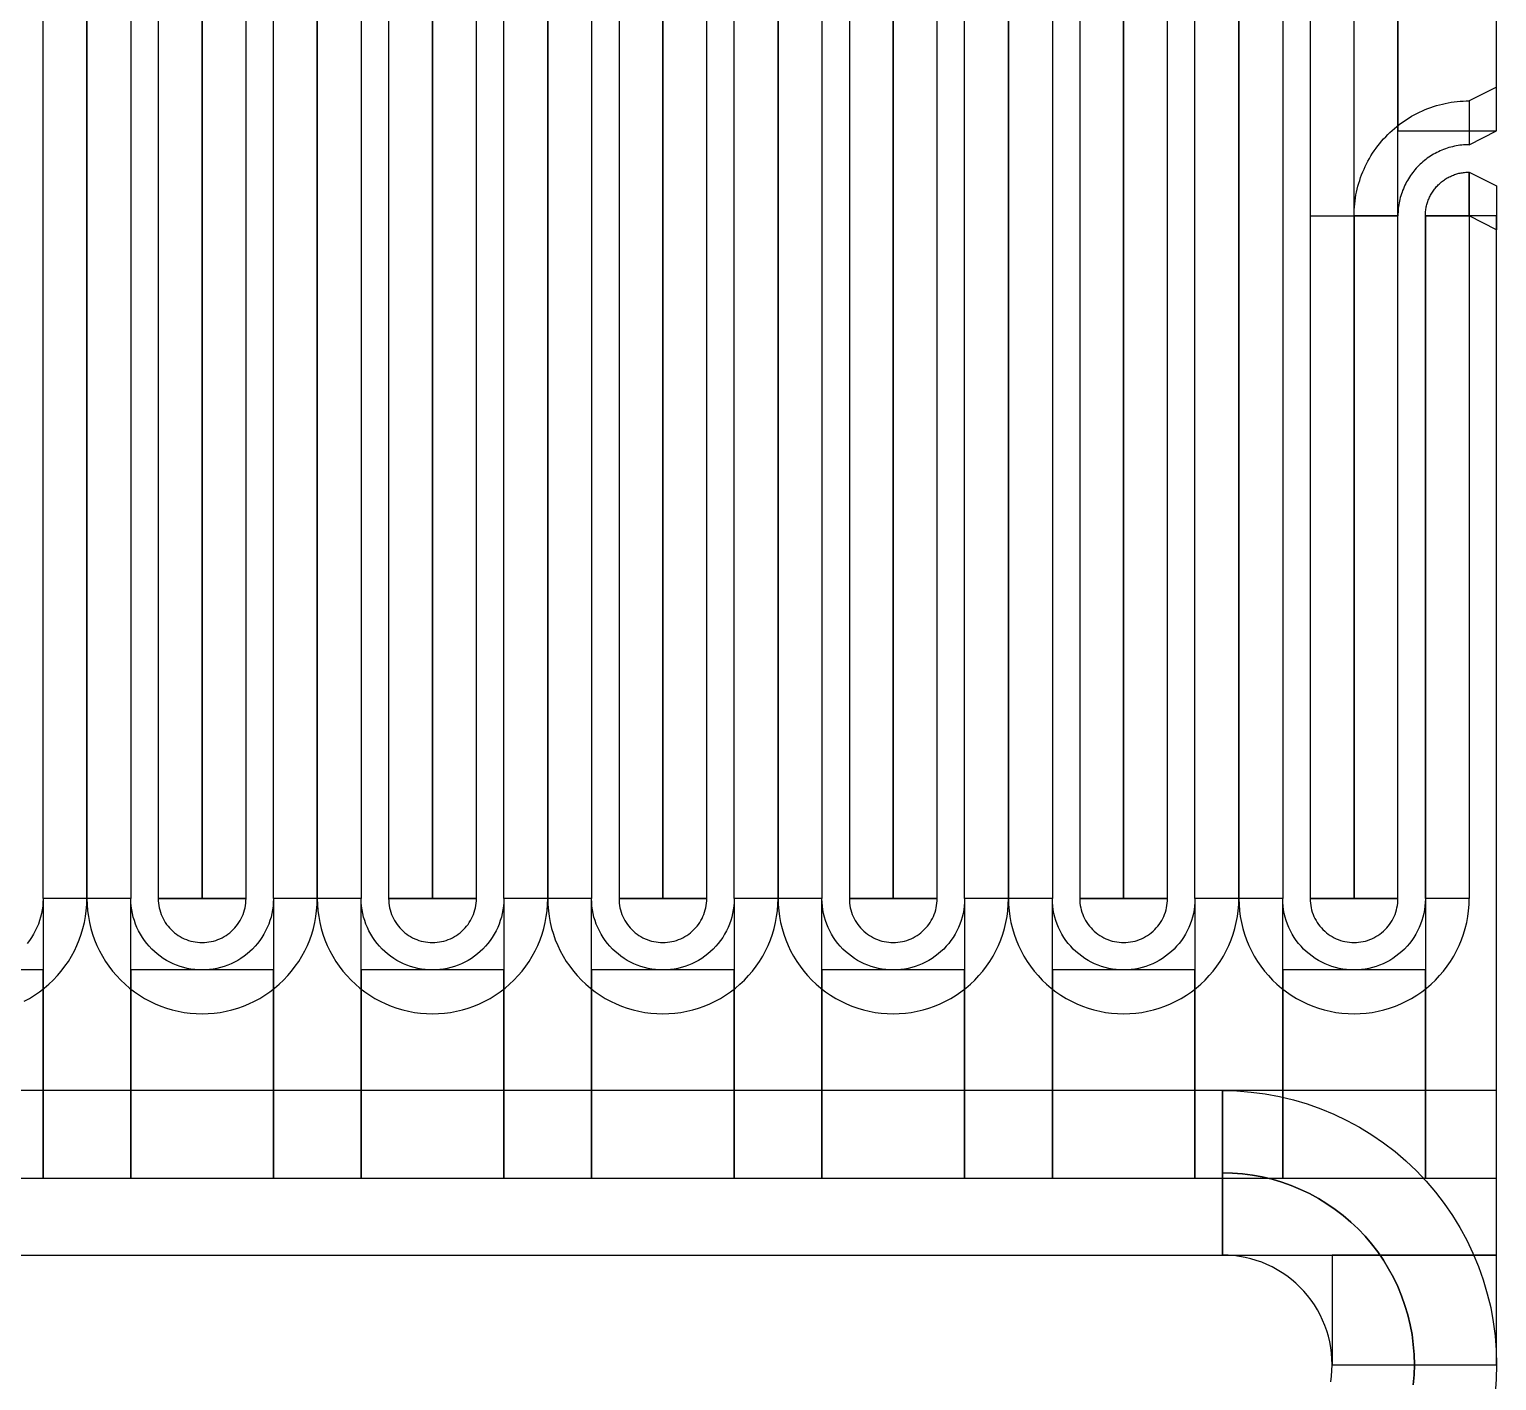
# Model space of a CAD drawing. Extents: x -21939 to 21943, y -23600 to 16600.
# Drawn here: x -13729.5 to -13462, y 5427.1 to 5673.5 of the extents above; entities that cross this region are included whole.
import ezdxf

# ---------------------------------------------------------------- set-up
doc = ezdxf.new("R2010")
doc.units = 0

# ---------------------------------------------------------------- blocks, each defined once
blk = doc.blocks.new('QTUNE1')
for points in [[(3838, 1955), (3838, 2138.5), (3820, 2138.5), (3820, 1955), (3838, 1955)], [(3820, 1939.5), (3820, 2136), (3804, 2136), (3804, 1939.5), (3820, 1939.5)], [(3573, 1815), (3573, 2085), (3581, 2085), (3581, 1815), (3573, 1815)], [(3589, 2085), (3589, 1815), (3581, 1815), (3581, 2085), (3589, 2085)], [(3594, 2085), (3594, 1815), (3602, 1815), (3602, 2085), (3594, 2085)], [(3610, 1815), (3610, 2085), (3602, 2085), (3602, 1815), (3610, 1815)], [(3615, 1815), (3615, 2085), (3623, 2085), (3623, 1815), (3615, 1815)], [(3631, 2085), (3631, 1815), (3623, 1815), (3623, 2085), (3631, 2085)], [(3636, 2085), (3636, 1815), (3644, 1815), (3644, 2085), (3636, 2085)], [(3652, 1815), (3652, 2085), (3644, 2085), (3644, 1815), (3652, 1815)], [(3657, 1815), (3657, 2085), (3665, 2085), (3665, 1815), (3657, 1815)], [(3673, 2085), (3673, 1815), (3665, 1815), (3665, 2085), (3673, 2085)], [(3678, 2085), (3678, 1815), (3686, 1815), (3686, 2085), (3678, 2085)], [(3694, 1815), (3694, 2085), (3686, 2085), (3686, 1815), (3694, 1815)], [(3699, 1815), (3699, 2085), (3707, 2085), (3707, 1815), (3699, 1815)], [(3715, 2085), (3715, 1815), (3707, 1815), (3707, 2085), (3715, 2085)], [(3720, 2085), (3720, 1815), (3728, 1815), (3728, 2085), (3720, 2085)], [(3736, 1815), (3736, 2085), (3728, 2085), (3728, 1815), (3736, 1815)], [(3741, 1815), (3741, 2085), (3749, 2085), (3749, 1815), (3741, 1815)], [(3757, 2085), (3757, 1815), (3749, 1815), (3749, 2085), (3757, 2085)], [(3762, 2085), (3762, 1815), (3770, 1815), (3770, 2085), (3762, 2085)], [(3778, 1815), (3778, 2085), (3770, 2085), (3770, 1815), (3778, 1815)], [(3783, 1815), (3783, 2085), (3791, 2085), (3791, 1815), (3783, 1815)], [(3799, 2085), (3799, 1815), (3791, 1815), (3791, 2085), (3799, 2085)], [(3804, 2085), (3804, 1815), (3812, 1815), (3812, 2085), (3804, 2085)], [(3833, 1952.5), (3838, 1955), (3838, 1963), (3833, 1960.5), (3833, 1952.5)], [(3812, 1939.5), (3812.01, 1940.05), (3812.03, 1940.6), (3812.06, 1941.15), (3812.12, 1941.7), (3812.18, 1942.24), (3812.26, 1942.79), (3812.35, 1943.33), (3812.46, 1943.87), (3812.58, 1944.4), (3812.72, 1944.94), (3812.86, 1945.46), (3813.03, 1945.99), (3813.2, 1946.51), (3813.39, 1947.03), (3813.6, 1947.54), (3813.82, 1948.04), (3814.05, 1948.54), (3814.29, 1949.03), (3814.54, 1949.52), (3814.81, 1950), (3815.09, 1950.47), (3815.39, 1950.94), (3815.69, 1951.39), (3816.01, 1951.84), (3816.34, 1952.28), (3816.68, 1952.72), (3817.03, 1953.14), (3817.39, 1953.55), (3817.77, 1953.96), (3818.15, 1954.35), (3818.54, 1954.73), (3818.95, 1955.11), (3819.36, 1955.47), (3819.78, 1955.82), (3820.22, 1956.16), (3820.66, 1956.49), (3821.11, 1956.81), (3821.56, 1957.11), (3822.03, 1957.41), (3822.5, 1957.69), (3822.98, 1957.96), (3823.47, 1958.21), (3823.96, 1958.45), (3824.46, 1958.68), (3824.96, 1958.9), (3825.47, 1959.11), (3825.99, 1959.3), (3826.51, 1959.47), (3827.04, 1959.64), (3827.56, 1959.78), (3828.1, 1959.92), (3828.63, 1960.04), (3829.17, 1960.15), (3829.71, 1960.24), (3830.26, 1960.32), (3830.8, 1960.38), (3831.35, 1960.44), (3831.9, 1960.47), (3832.45, 1960.49), (3833, 1960.5), (3833, 1952.5), (3832.66, 1952.5), (3832.32, 1952.48), (3831.98, 1952.46), (3831.64, 1952.43), (3831.3, 1952.39), (3830.97, 1952.34), (3830.63, 1952.28), (3830.3, 1952.22), (3829.97, 1952.14), (3829.64, 1952.06), (3829.31, 1951.96), (3828.98, 1951.86), (3828.66, 1951.75), (3828.34, 1951.64), (3828.03, 1951.51), (3827.71, 1951.38), (3827.4, 1951.23), (3827.1, 1951.08), (3826.8, 1950.92), (3826.5, 1950.76), (3826.21, 1950.58), (3825.92, 1950.4), (3825.64, 1950.21), (3825.36, 1950.02), (3825.09, 1949.81), (3824.82, 1949.6), (3824.56, 1949.39), (3824.3, 1949.16), (3824.05, 1948.93), (3823.81, 1948.69), (3823.57, 1948.45), (3823.34, 1948.2), (3823.11, 1947.94), (3822.9, 1947.68), (3822.69, 1947.41), (3822.48, 1947.14), (3822.29, 1946.86), (3822.1, 1946.58), (3821.92, 1946.29), (3821.74, 1946), (3821.58, 1945.7), (3821.42, 1945.4), (3821.27, 1945.1), (3821.12, 1944.79), (3820.99, 1944.47), (3820.86, 1944.16), (3820.75, 1943.84), (3820.64, 1943.52), (3820.54, 1943.19), (3820.44, 1942.86), (3820.36, 1942.53), (3820.28, 1942.2), (3820.22, 1941.87), (3820.16, 1941.53), (3820.11, 1941.2), (3820.07, 1940.86), (3820.04, 1940.52), (3820.02, 1940.18), (3820, 1939.84), (3820, 1939.5), (3812, 1939.5)], [(3825, 1939.5), (3825, 1939.71), (3825.01, 1939.92), (3825.02, 1940.13), (3825.04, 1940.34), (3825.07, 1940.54), (3825.1, 1940.75), (3825.13, 1940.96), (3825.17, 1941.16), (3825.22, 1941.37), (3825.27, 1941.57), (3825.33, 1941.77), (3825.39, 1941.97), (3825.46, 1942.17), (3825.53, 1942.37), (3825.61, 1942.56), (3825.69, 1942.75), (3825.78, 1942.94), (3825.87, 1943.13), (3825.97, 1943.32), (3826.07, 1943.5), (3826.18, 1943.68), (3826.29, 1943.86), (3826.41, 1944.03), (3826.53, 1944.2), (3826.65, 1944.37), (3826.78, 1944.53), (3826.92, 1944.7), (3827.05, 1944.85), (3827.2, 1945.01), (3827.34, 1945.16), (3827.49, 1945.3), (3827.65, 1945.45), (3827.8, 1945.58), (3827.97, 1945.72), (3828.13, 1945.85), (3828.3, 1945.97), (3828.47, 1946.09), (3828.64, 1946.21), (3828.82, 1946.32), (3829, 1946.43), (3829.18, 1946.53), (3829.37, 1946.63), (3829.56, 1946.72), (3829.75, 1946.81), (3829.94, 1946.89), (3830.13, 1946.97), (3830.33, 1947.04), (3830.53, 1947.11), (3830.73, 1947.17), (3830.93, 1947.23), (3831.13, 1947.28), (3831.34, 1947.33), (3831.54, 1947.37), (3831.75, 1947.4), (3831.96, 1947.43), (3832.16, 1947.46), (3832.37, 1947.48), (3832.58, 1947.49), (3832.79, 1947.5), (3833, 1947.5), (3833, 1939.5), (3833, 1939.5), (3833, 1939.5), (3833, 1939.5), (3833, 1939.5), (3833, 1939.5), (3833, 1939.5), (3833, 1939.5), (3833, 1939.5), (3833, 1939.5), (3833, 1939.5), (3833, 1939.5), (3833, 1939.5), (3833, 1939.5), (3833, 1939.5), (3833, 1939.5), (3833, 1939.5), (3833, 1939.5), (3833, 1939.5), (3833, 1939.5), (3833, 1939.5), (3833, 1939.5), (3833, 1939.5), (3833, 1939.5), (3833, 1939.5), (3833, 1939.5), (3833, 1939.5), (3833, 1939.5), (3833, 1939.5), (3833, 1939.5), (3833, 1939.5), (3833, 1939.5), (3833, 1939.5), (3833, 1939.5), (3833, 1939.5), (3833, 1939.5), (3833, 1939.5), (3833, 1939.5), (3833, 1939.5), (3833, 1939.5), (3833, 1939.5), (3833, 1939.5), (3833, 1939.5), (3833, 1939.5), (3833, 1939.5), (3833, 1939.5), (3833, 1939.5), (3833, 1939.5), (3833, 1939.5), (3833, 1939.5), (3833, 1939.5), (3833, 1939.5), (3833, 1939.5), (3833, 1939.5), (3833, 1939.5), (3833, 1939.5), (3833, 1939.5), (3833, 1939.5), (3833, 1939.5), (3833, 1939.5), (3833, 1939.5), (3825, 1939.5)], [(3833, 1947.5), (3838, 1945), (3838, 1937), (3833, 1939.5), (3833, 1947.5)], [(3820, 1815), (3820, 1939.5), (3812, 1939.5), (3812, 1815), (3820, 1815)], [(3825, 1815), (3825, 1939.5), (3833, 1939.5), (3833, 1815), (3825, 1815)], [(3825, 1939.5), (3825, 1764), (3838, 1764), (3838, 1939.5), (3825, 1939.5)], [(3569.53, 1796.29), (3570.5, 1796.81), (3571.44, 1797.39), (3572.34, 1798.01), (3573.22, 1798.68), (3574.05, 1799.39), (3574.85, 1800.15), (3575.61, 1800.95), (3576.32, 1801.78), (3576.99, 1802.66), (3577.61, 1803.56), (3578.19, 1804.5), (3578.71, 1805.47), (3579.18, 1806.46), (3579.61, 1807.47), (3579.97, 1808.51), (3580.28, 1809.56), (3580.54, 1810.63), (3580.74, 1811.71), (3580.88, 1812.8), (3580.97, 1813.9), (3581, 1815), (3573, 1815), (3572.98, 1814.32), (3572.93, 1813.64), (3572.84, 1812.97), (3572.72, 1812.3), (3572.56, 1811.64), (3572.36, 1810.98), (3572.14, 1810.34), (3571.88, 1809.71), (3571.58, 1809.1), (3571.26, 1808.5), (3570.9, 1807.92), (3570.52, 1807.36), (3570.1, 1806.82)], [(3573, 1815), (3573, 1764), (3589, 1764), (3589, 1815), (3573, 1815)], [(3581, 1815), (3581.03, 1813.9), (3581.12, 1812.8), (3581.26, 1811.71), (3581.46, 1810.63), (3581.72, 1809.56), (3582.03, 1808.51), (3582.39, 1807.47), (3582.82, 1806.46), (3583.29, 1805.47), (3583.81, 1804.5), (3584.39, 1803.56), (3585.01, 1802.66), (3585.68, 1801.78), (3586.39, 1800.95), (3587.15, 1800.15), (3587.95, 1799.39), (3588.78, 1798.68), (3589.66, 1798.01), (3590.56, 1797.39), (3591.5, 1796.81), (3592.47, 1796.29), (3593.46, 1795.82), (3594.47, 1795.39), (3595.51, 1795.03), (3596.56, 1794.72), (3597.63, 1794.46), (3598.71, 1794.26), (3599.8, 1794.12), (3600.9, 1794.03), (3602, 1794), (3603.1, 1794.03), (3604.2, 1794.12), (3605.29, 1794.26), (3606.37, 1794.46), (3607.44, 1794.72), (3608.49, 1795.03), (3609.53, 1795.39), (3610.54, 1795.82), (3611.53, 1796.29), (3612.5, 1796.81), (3613.44, 1797.39), (3614.34, 1798.01), (3615.22, 1798.68), (3616.05, 1799.39), (3616.85, 1800.15), (3617.61, 1800.95), (3618.32, 1801.78), (3618.99, 1802.66), (3619.61, 1803.56), (3620.19, 1804.5), (3620.71, 1805.47), (3621.18, 1806.46), (3621.61, 1807.47), (3621.97, 1808.51), (3622.28, 1809.56), (3622.54, 1810.63), (3622.74, 1811.71), (3622.88, 1812.8), (3622.97, 1813.9), (3623, 1815), (3615, 1815), (3614.98, 1814.32), (3614.93, 1813.64), (3614.84, 1812.97), (3614.72, 1812.3), (3614.56, 1811.64), (3614.36, 1810.98), (3614.14, 1810.34), (3613.88, 1809.71), (3613.58, 1809.1), (3613.26, 1808.5), (3612.9, 1807.92), (3612.52, 1807.36), (3612.1, 1806.82), (3611.66, 1806.3), (3611.19, 1805.81), (3610.7, 1805.34), (3610.18, 1804.9), (3609.64, 1804.48), (3609.08, 1804.1), (3608.5, 1803.74), (3607.9, 1803.42), (3607.29, 1803.12), (3606.66, 1802.86), (3606.02, 1802.64), (3605.36, 1802.44), (3604.7, 1802.28), (3604.03, 1802.16), (3603.36, 1802.07), (3602.68, 1802.02), (3602, 1802), (3601.32, 1802.02), (3600.64, 1802.07), (3599.97, 1802.16), (3599.3, 1802.28), (3598.64, 1802.44), (3597.98, 1802.64), (3597.34, 1802.86), (3596.71, 1803.12), (3596.1, 1803.42), (3595.5, 1803.74), (3594.92, 1804.1), (3594.36, 1804.48), (3593.82, 1804.9), (3593.3, 1805.34), (3592.81, 1805.81), (3592.34, 1806.3), (3591.9, 1806.82), (3591.48, 1807.36), (3591.1, 1807.92), (3590.74, 1808.5), (3590.42, 1809.1), (3590.12, 1809.71), (3589.86, 1810.34), (3589.64, 1810.98), (3589.44, 1811.64), (3589.28, 1812.3), (3589.16, 1812.97), (3589.07, 1813.64), (3589.02, 1814.32), (3589, 1815), (3581, 1815)], [(3594, 1815), (3594.01, 1814.58), (3594.04, 1814.16), (3594.1, 1813.75), (3594.17, 1813.34), (3594.27, 1812.93), (3594.39, 1812.53), (3594.53, 1812.13), (3594.69, 1811.75), (3594.87, 1811.37), (3595.07, 1811), (3595.29, 1810.64), (3595.53, 1810.3), (3595.78, 1809.97), (3596.05, 1809.65), (3596.34, 1809.34), (3596.65, 1809.05), (3596.97, 1808.78), (3597.3, 1808.53), (3597.64, 1808.29), (3598, 1808.07), (3598.37, 1807.87), (3598.75, 1807.69), (3599.13, 1807.53), (3599.53, 1807.39), (3599.93, 1807.27), (3600.34, 1807.17), (3600.75, 1807.1), (3601.16, 1807.04), (3601.58, 1807.01), (3602, 1807), (3602.42, 1807.01), (3602.84, 1807.04), (3603.25, 1807.1), (3603.66, 1807.17), (3604.07, 1807.27), (3604.47, 1807.39), (3604.87, 1807.53), (3605.25, 1807.69), (3605.63, 1807.87), (3606, 1808.07), (3606.36, 1808.29), (3606.7, 1808.53), (3607.03, 1808.78), (3607.35, 1809.05), (3607.66, 1809.34), (3607.95, 1809.65), (3608.22, 1809.97), (3608.47, 1810.3), (3608.71, 1810.64), (3608.93, 1811), (3609.13, 1811.37), (3609.31, 1811.75), (3609.47, 1812.13), (3609.61, 1812.53), (3609.73, 1812.93), (3609.83, 1813.34), (3609.9, 1813.75), (3609.96, 1814.16), (3609.99, 1814.58), (3610, 1815), (3602, 1815), (3602, 1815), (3602, 1815), (3602, 1815), (3602, 1815), (3602, 1815), (3602, 1815), (3602, 1815), (3602, 1815), (3602, 1815), (3602, 1815), (3602, 1815), (3602, 1815), (3602, 1815), (3602, 1815), (3602, 1815), (3602, 1815), (3602, 1815), (3602, 1815), (3602, 1815), (3602, 1815), (3602, 1815), (3602, 1815), (3602, 1815), (3602, 1815), (3602, 1815), (3602, 1815), (3602, 1815), (3602, 1815), (3602, 1815), (3602, 1815), (3602, 1815), (3602, 1815), (3602, 1815), (3602, 1815), (3602, 1815), (3602, 1815), (3602, 1815), (3602, 1815), (3602, 1815), (3602, 1815), (3602, 1815), (3602, 1815), (3602, 1815), (3602, 1815), (3602, 1815), (3602, 1815), (3602, 1815), (3602, 1815), (3602, 1815), (3602, 1815), (3602, 1815), (3602, 1815), (3602, 1815), (3602, 1815), (3602, 1815), (3602, 1815), (3602, 1815), (3602, 1815), (3602, 1815), (3602, 1815), (3594, 1815)], [(3615, 1815), (3615, 1764), (3631, 1764), (3631, 1815), (3615, 1815)], [(3623, 1815), (3623.03, 1813.9), (3623.12, 1812.8), (3623.26, 1811.71), (3623.46, 1810.63), (3623.72, 1809.56), (3624.03, 1808.51), (3624.39, 1807.47), (3624.82, 1806.46), (3625.29, 1805.47), (3625.81, 1804.5), (3626.39, 1803.56), (3627.01, 1802.66), (3627.68, 1801.78), (3628.39, 1800.95), (3629.15, 1800.15), (3629.95, 1799.39), (3630.78, 1798.68), (3631.66, 1798.01), (3632.56, 1797.39), (3633.5, 1796.81), (3634.47, 1796.29), (3635.46, 1795.82), (3636.47, 1795.39), (3637.51, 1795.03), (3638.56, 1794.72), (3639.63, 1794.46), (3640.71, 1794.26), (3641.8, 1794.12), (3642.9, 1794.03), (3644, 1794), (3645.1, 1794.03), (3646.2, 1794.12), (3647.29, 1794.26), (3648.37, 1794.46), (3649.44, 1794.72), (3650.49, 1795.03), (3651.53, 1795.39), (3652.54, 1795.82), (3653.53, 1796.29), (3654.5, 1796.81), (3655.44, 1797.39), (3656.34, 1798.01), (3657.22, 1798.68), (3658.05, 1799.39), (3658.85, 1800.15), (3659.61, 1800.95), (3660.32, 1801.78), (3660.99, 1802.66), (3661.61, 1803.56), (3662.19, 1804.5), (3662.71, 1805.47), (3663.18, 1806.46), (3663.61, 1807.47), (3663.97, 1808.51), (3664.28, 1809.56), (3664.54, 1810.63), (3664.74, 1811.71), (3664.88, 1812.8), (3664.97, 1813.9), (3665, 1815), (3657, 1815), (3656.98, 1814.32), (3656.93, 1813.64), (3656.84, 1812.97), (3656.72, 1812.3), (3656.56, 1811.64), (3656.36, 1810.98), (3656.14, 1810.34), (3655.88, 1809.71), (3655.58, 1809.1), (3655.26, 1808.5), (3654.9, 1807.92), (3654.52, 1807.36), (3654.1, 1806.82), (3653.66, 1806.3), (3653.19, 1805.81), (3652.7, 1805.34), (3652.18, 1804.9), (3651.64, 1804.48), (3651.08, 1804.1), (3650.5, 1803.74), (3649.9, 1803.42), (3649.29, 1803.12), (3648.66, 1802.86), (3648.02, 1802.64), (3647.36, 1802.44), (3646.7, 1802.28), (3646.03, 1802.16), (3645.36, 1802.07), (3644.68, 1802.02), (3644, 1802), (3643.32, 1802.02), (3642.64, 1802.07), (3641.97, 1802.16), (3641.3, 1802.28), (3640.64, 1802.44), (3639.98, 1802.64), (3639.34, 1802.86), (3638.71, 1803.12), (3638.1, 1803.42), (3637.5, 1803.74), (3636.92, 1804.1), (3636.36, 1804.48), (3635.82, 1804.9), (3635.3, 1805.34), (3634.81, 1805.81), (3634.34, 1806.3), (3633.9, 1806.82), (3633.48, 1807.36), (3633.1, 1807.92), (3632.74, 1808.5), (3632.42, 1809.1), (3632.12, 1809.71), (3631.86, 1810.34), (3631.64, 1810.98), (3631.44, 1811.64), (3631.28, 1812.3), (3631.16, 1812.97), (3631.07, 1813.64), (3631.02, 1814.32), (3631, 1815), (3623, 1815)], [(3636, 1815), (3636.01, 1814.58), (3636.04, 1814.16), (3636.1, 1813.75), (3636.17, 1813.34), (3636.27, 1812.93), (3636.39, 1812.53), (3636.53, 1812.13), (3636.69, 1811.75), (3636.87, 1811.37), (3637.07, 1811), (3637.29, 1810.64), (3637.53, 1810.3), (3637.78, 1809.97), (3638.05, 1809.65), (3638.34, 1809.34), (3638.65, 1809.05), (3638.97, 1808.78), (3639.3, 1808.53), (3639.64, 1808.29), (3640, 1808.07), (3640.37, 1807.87), (3640.75, 1807.69), (3641.13, 1807.53), (3641.53, 1807.39), (3641.93, 1807.27), (3642.34, 1807.17), (3642.75, 1807.1), (3643.16, 1807.04), (3643.58, 1807.01), (3644, 1807), (3644.42, 1807.01), (3644.84, 1807.04), (3645.25, 1807.1), (3645.66, 1807.17), (3646.07, 1807.27), (3646.47, 1807.39), (3646.87, 1807.53), (3647.25, 1807.69), (3647.63, 1807.87), (3648, 1808.07), (3648.36, 1808.29), (3648.7, 1808.53), (3649.03, 1808.78), (3649.35, 1809.05), (3649.66, 1809.34), (3649.95, 1809.65), (3650.22, 1809.97), (3650.47, 1810.3), (3650.71, 1810.64), (3650.93, 1811), (3651.13, 1811.37), (3651.31, 1811.75), (3651.47, 1812.13), (3651.61, 1812.53), (3651.73, 1812.93), (3651.83, 1813.34), (3651.9, 1813.75), (3651.96, 1814.16), (3651.99, 1814.58), (3652, 1815), (3644, 1815), (3644, 1815), (3644, 1815), (3644, 1815), (3644, 1815), (3644, 1815), (3644, 1815), (3644, 1815), (3644, 1815), (3644, 1815), (3644, 1815), (3644, 1815), (3644, 1815), (3644, 1815), (3644, 1815), (3644, 1815), (3644, 1815), (3644, 1815), (3644, 1815), (3644, 1815), (3644, 1815), (3644, 1815), (3644, 1815), (3644, 1815), (3644, 1815), (3644, 1815), (3644, 1815), (3644, 1815), (3644, 1815), (3644, 1815), (3644, 1815), (3644, 1815), (3644, 1815), (3644, 1815), (3644, 1815), (3644, 1815), (3644, 1815), (3644, 1815), (3644, 1815), (3644, 1815), (3644, 1815), (3644, 1815), (3644, 1815), (3644, 1815), (3644, 1815), (3644, 1815), (3644, 1815), (3644, 1815), (3644, 1815), (3644, 1815), (3644, 1815), (3644, 1815), (3644, 1815), (3644, 1815), (3644, 1815), (3644, 1815), (3644, 1815), (3644, 1815), (3644, 1815), (3644, 1815), (3644, 1815), (3636, 1815)], [(3657, 1815), (3657, 1764), (3673, 1764), (3673, 1815), (3657, 1815)], [(3665, 1815), (3665.03, 1813.9), (3665.12, 1812.8), (3665.26, 1811.71), (3665.46, 1810.63), (3665.72, 1809.56), (3666.03, 1808.51), (3666.39, 1807.47), (3666.82, 1806.46), (3667.29, 1805.47), (3667.81, 1804.5), (3668.39, 1803.56), (3669.01, 1802.66), (3669.68, 1801.78), (3670.39, 1800.95), (3671.15, 1800.15), (3671.95, 1799.39), (3672.78, 1798.68), (3673.66, 1798.01), (3674.56, 1797.39), (3675.5, 1796.81), (3676.47, 1796.29), (3677.46, 1795.82), (3678.47, 1795.39), (3679.51, 1795.03), (3680.56, 1794.72), (3681.63, 1794.46), (3682.71, 1794.26), (3683.8, 1794.12), (3684.9, 1794.03), (3686, 1794), (3687.1, 1794.03), (3688.2, 1794.12), (3689.29, 1794.26), (3690.37, 1794.46), (3691.44, 1794.72), (3692.49, 1795.03), (3693.53, 1795.39), (3694.54, 1795.82), (3695.53, 1796.29), (3696.5, 1796.81), (3697.44, 1797.39), (3698.34, 1798.01), (3699.22, 1798.68), (3700.05, 1799.39), (3700.85, 1800.15), (3701.61, 1800.95), (3702.32, 1801.78), (3702.99, 1802.66), (3703.61, 1803.56), (3704.19, 1804.5), (3704.71, 1805.47), (3705.18, 1806.46), (3705.61, 1807.47), (3705.97, 1808.51), (3706.28, 1809.56), (3706.54, 1810.63), (3706.74, 1811.71), (3706.88, 1812.8), (3706.97, 1813.9), (3707, 1815), (3699, 1815), (3698.98, 1814.32), (3698.93, 1813.64), (3698.84, 1812.97), (3698.72, 1812.3), (3698.56, 1811.64), (3698.36, 1810.98), (3698.14, 1810.34), (3697.88, 1809.71), (3697.58, 1809.1), (3697.26, 1808.5), (3696.9, 1807.92), (3696.52, 1807.36), (3696.1, 1806.82), (3695.66, 1806.3), (3695.19, 1805.81), (3694.7, 1805.34), (3694.18, 1804.9), (3693.64, 1804.48), (3693.08, 1804.1), (3692.5, 1803.74), (3691.9, 1803.42), (3691.29, 1803.12), (3690.66, 1802.86), (3690.02, 1802.64), (3689.36, 1802.44), (3688.7, 1802.28), (3688.03, 1802.16), (3687.36, 1802.07), (3686.68, 1802.02), (3686, 1802), (3685.32, 1802.02), (3684.64, 1802.07), (3683.97, 1802.16), (3683.3, 1802.28), (3682.64, 1802.44), (3681.98, 1802.64), (3681.34, 1802.86), (3680.71, 1803.12), (3680.1, 1803.42), (3679.5, 1803.74), (3678.92, 1804.1), (3678.36, 1804.48), (3677.82, 1804.9), (3677.3, 1805.34), (3676.81, 1805.81), (3676.34, 1806.3), (3675.9, 1806.82), (3675.48, 1807.36), (3675.1, 1807.92), (3674.74, 1808.5), (3674.42, 1809.1), (3674.12, 1809.71), (3673.86, 1810.34), (3673.64, 1810.98), (3673.44, 1811.64), (3673.28, 1812.3), (3673.16, 1812.97), (3673.07, 1813.64), (3673.02, 1814.32), (3673, 1815), (3665, 1815)], [(3678, 1815), (3678.01, 1814.58), (3678.04, 1814.16), (3678.1, 1813.75), (3678.17, 1813.34), (3678.27, 1812.93), (3678.39, 1812.53), (3678.53, 1812.13), (3678.69, 1811.75), (3678.87, 1811.37), (3679.07, 1811), (3679.29, 1810.64), (3679.53, 1810.3), (3679.78, 1809.97), (3680.05, 1809.65), (3680.34, 1809.34), (3680.65, 1809.05), (3680.97, 1808.78), (3681.3, 1808.53), (3681.64, 1808.29), (3682, 1808.07), (3682.37, 1807.87), (3682.75, 1807.69), (3683.13, 1807.53), (3683.53, 1807.39), (3683.93, 1807.27), (3684.34, 1807.17), (3684.75, 1807.1), (3685.16, 1807.04), (3685.58, 1807.01), (3686, 1807), (3686.42, 1807.01), (3686.84, 1807.04), (3687.25, 1807.1), (3687.66, 1807.17), (3688.07, 1807.27), (3688.47, 1807.39), (3688.87, 1807.53), (3689.25, 1807.69), (3689.63, 1807.87), (3690, 1808.07), (3690.36, 1808.29), (3690.7, 1808.53), (3691.03, 1808.78), (3691.35, 1809.05), (3691.66, 1809.34), (3691.95, 1809.65), (3692.22, 1809.97), (3692.47, 1810.3), (3692.71, 1810.64), (3692.93, 1811), (3693.13, 1811.37), (3693.31, 1811.75), (3693.47, 1812.13), (3693.61, 1812.53), (3693.73, 1812.93), (3693.83, 1813.34), (3693.9, 1813.75), (3693.96, 1814.16), (3693.99, 1814.58), (3694, 1815), (3686, 1815), (3686, 1815), (3686, 1815), (3686, 1815), (3686, 1815), (3686, 1815), (3686, 1815), (3686, 1815), (3686, 1815), (3686, 1815), (3686, 1815), (3686, 1815), (3686, 1815), (3686, 1815), (3686, 1815), (3686, 1815), (3686, 1815), (3686, 1815), (3686, 1815), (3686, 1815), (3686, 1815), (3686, 1815), (3686, 1815), (3686, 1815), (3686, 1815), (3686, 1815), (3686, 1815), (3686, 1815), (3686, 1815), (3686, 1815), (3686, 1815), (3686, 1815), (3686, 1815), (3686, 1815), (3686, 1815), (3686, 1815), (3686, 1815), (3686, 1815), (3686, 1815), (3686, 1815), (3686, 1815), (3686, 1815), (3686, 1815), (3686, 1815), (3686, 1815), (3686, 1815), (3686, 1815), (3686, 1815), (3686, 1815), (3686, 1815), (3686, 1815), (3686, 1815), (3686, 1815), (3686, 1815), (3686, 1815), (3686, 1815), (3686, 1815), (3686, 1815), (3686, 1815), (3686, 1815), (3686, 1815), (3678, 1815)], [(3699, 1815), (3699, 1764), (3715, 1764), (3715, 1815), (3699, 1815)], [(3707, 1815), (3707.03, 1813.9), (3707.12, 1812.8), (3707.26, 1811.71), (3707.46, 1810.63), (3707.72, 1809.56), (3708.03, 1808.51), (3708.39, 1807.47), (3708.82, 1806.46), (3709.29, 1805.47), (3709.81, 1804.5), (3710.39, 1803.56), (3711.01, 1802.66), (3711.68, 1801.78), (3712.39, 1800.95), (3713.15, 1800.15), (3713.95, 1799.39), (3714.78, 1798.68), (3715.66, 1798.01), (3716.56, 1797.39), (3717.5, 1796.81), (3718.47, 1796.29), (3719.46, 1795.82), (3720.47, 1795.39), (3721.51, 1795.03), (3722.56, 1794.72), (3723.63, 1794.46), (3724.71, 1794.26), (3725.8, 1794.12), (3726.9, 1794.03), (3728, 1794), (3729.1, 1794.03), (3730.2, 1794.12), (3731.29, 1794.26), (3732.37, 1794.46), (3733.44, 1794.72), (3734.49, 1795.03), (3735.53, 1795.39), (3736.54, 1795.82), (3737.53, 1796.29), (3738.5, 1796.81), (3739.44, 1797.39), (3740.34, 1798.01), (3741.22, 1798.68), (3742.05, 1799.39), (3742.85, 1800.15), (3743.61, 1800.95), (3744.32, 1801.78), (3744.99, 1802.66), (3745.61, 1803.56), (3746.19, 1804.5), (3746.71, 1805.47), (3747.18, 1806.46), (3747.61, 1807.47), (3747.97, 1808.51), (3748.28, 1809.56), (3748.54, 1810.63), (3748.74, 1811.71), (3748.88, 1812.8), (3748.97, 1813.9), (3749, 1815), (3741, 1815), (3740.98, 1814.32), (3740.93, 1813.64), (3740.84, 1812.97), (3740.72, 1812.3), (3740.56, 1811.64), (3740.36, 1810.98), (3740.14, 1810.34), (3739.88, 1809.71), (3739.58, 1809.1), (3739.26, 1808.5), (3738.9, 1807.92), (3738.52, 1807.36), (3738.1, 1806.82), (3737.66, 1806.3), (3737.19, 1805.81), (3736.7, 1805.34), (3736.18, 1804.9), (3735.64, 1804.48), (3735.08, 1804.1), (3734.5, 1803.74), (3733.9, 1803.42), (3733.29, 1803.12), (3732.66, 1802.86), (3732.02, 1802.64), (3731.36, 1802.44), (3730.7, 1802.28), (3730.03, 1802.16), (3729.36, 1802.07), (3728.68, 1802.02), (3728, 1802), (3727.32, 1802.02), (3726.64, 1802.07), (3725.97, 1802.16), (3725.3, 1802.28), (3724.64, 1802.44), (3723.98, 1802.64), (3723.34, 1802.86), (3722.71, 1803.12), (3722.1, 1803.42), (3721.5, 1803.74), (3720.92, 1804.1), (3720.36, 1804.48), (3719.82, 1804.9), (3719.3, 1805.34), (3718.81, 1805.81), (3718.34, 1806.3), (3717.9, 1806.82), (3717.48, 1807.36), (3717.1, 1807.92), (3716.74, 1808.5), (3716.42, 1809.1), (3716.12, 1809.71), (3715.86, 1810.34), (3715.64, 1810.98), (3715.44, 1811.64), (3715.28, 1812.3), (3715.16, 1812.97), (3715.07, 1813.64), (3715.02, 1814.32), (3715, 1815), (3707, 1815)], [(3720, 1815), (3720.01, 1814.58), (3720.04, 1814.16), (3720.1, 1813.75), (3720.17, 1813.34), (3720.27, 1812.93), (3720.39, 1812.53), (3720.53, 1812.13), (3720.69, 1811.75), (3720.87, 1811.37), (3721.07, 1811), (3721.29, 1810.64), (3721.53, 1810.3), (3721.78, 1809.97), (3722.05, 1809.65), (3722.34, 1809.34), (3722.65, 1809.05), (3722.97, 1808.78), (3723.3, 1808.53), (3723.64, 1808.29), (3724, 1808.07), (3724.37, 1807.87), (3724.75, 1807.69), (3725.13, 1807.53), (3725.53, 1807.39), (3725.93, 1807.27), (3726.34, 1807.17), (3726.75, 1807.1), (3727.16, 1807.04), (3727.58, 1807.01), (3728, 1807), (3728.42, 1807.01), (3728.84, 1807.04), (3729.25, 1807.1), (3729.66, 1807.17), (3730.07, 1807.27), (3730.47, 1807.39), (3730.87, 1807.53), (3731.25, 1807.69), (3731.63, 1807.87), (3732, 1808.07), (3732.36, 1808.29), (3732.7, 1808.53), (3733.03, 1808.78), (3733.35, 1809.05), (3733.66, 1809.34), (3733.95, 1809.65), (3734.22, 1809.97), (3734.47, 1810.3), (3734.71, 1810.64), (3734.93, 1811), (3735.13, 1811.37), (3735.31, 1811.75), (3735.47, 1812.13), (3735.61, 1812.53), (3735.73, 1812.93), (3735.83, 1813.34), (3735.9, 1813.75), (3735.96, 1814.16), (3735.99, 1814.58), (3736, 1815), (3728, 1815), (3728, 1815), (3728, 1815), (3728, 1815), (3728, 1815), (3728, 1815), (3728, 1815), (3728, 1815), (3728, 1815), (3728, 1815), (3728, 1815), (3728, 1815), (3728, 1815), (3728, 1815), (3728, 1815), (3728, 1815), (3728, 1815), (3728, 1815), (3728, 1815), (3728, 1815), (3728, 1815), (3728, 1815), (3728, 1815), (3728, 1815), (3728, 1815), (3728, 1815), (3728, 1815), (3728, 1815), (3728, 1815), (3728, 1815), (3728, 1815), (3728, 1815), (3728, 1815), (3728, 1815), (3728, 1815), (3728, 1815), (3728, 1815), (3728, 1815), (3728, 1815), (3728, 1815), (3728, 1815), (3728, 1815), (3728, 1815), (3728, 1815), (3728, 1815), (3728, 1815), (3728, 1815), (3728, 1815), (3728, 1815), (3728, 1815), (3728, 1815), (3728, 1815), (3728, 1815), (3728, 1815), (3728, 1815), (3728, 1815), (3728, 1815), (3728, 1815), (3728, 1815), (3728, 1815), (3728, 1815), (3720, 1815)], [(3741, 1815), (3741, 1764), (3757, 1764), (3757, 1815), (3741, 1815)], [(3749, 1815), (3749.03, 1813.9), (3749.12, 1812.8), (3749.26, 1811.71), (3749.46, 1810.63), (3749.72, 1809.56), (3750.03, 1808.51), (3750.39, 1807.47), (3750.82, 1806.46), (3751.29, 1805.47), (3751.81, 1804.5), (3752.39, 1803.56), (3753.01, 1802.66), (3753.68, 1801.78), (3754.39, 1800.95), (3755.15, 1800.15), (3755.95, 1799.39), (3756.78, 1798.68), (3757.66, 1798.01), (3758.56, 1797.39), (3759.5, 1796.81), (3760.47, 1796.29), (3761.46, 1795.82), (3762.47, 1795.39), (3763.51, 1795.03), (3764.56, 1794.72), (3765.63, 1794.46), (3766.71, 1794.26), (3767.8, 1794.12), (3768.9, 1794.03), (3770, 1794), (3771.1, 1794.03), (3772.2, 1794.12), (3773.29, 1794.26), (3774.37, 1794.46), (3775.44, 1794.72), (3776.49, 1795.03), (3777.53, 1795.39), (3778.54, 1795.82), (3779.53, 1796.29), (3780.5, 1796.81), (3781.44, 1797.39), (3782.34, 1798.01), (3783.22, 1798.68), (3784.05, 1799.39), (3784.85, 1800.15), (3785.61, 1800.95), (3786.32, 1801.78), (3786.99, 1802.66), (3787.61, 1803.56), (3788.19, 1804.5), (3788.71, 1805.47), (3789.18, 1806.46), (3789.61, 1807.47), (3789.97, 1808.51), (3790.28, 1809.56), (3790.54, 1810.63), (3790.74, 1811.71), (3790.88, 1812.8), (3790.97, 1813.9), (3791, 1815), (3783, 1815), (3782.98, 1814.32), (3782.93, 1813.64), (3782.84, 1812.97), (3782.72, 1812.3), (3782.56, 1811.64), (3782.36, 1810.98), (3782.14, 1810.34), (3781.88, 1809.71), (3781.58, 1809.1), (3781.26, 1808.5), (3780.9, 1807.92), (3780.52, 1807.36), (3780.1, 1806.82), (3779.66, 1806.3), (3779.19, 1805.81), (3778.7, 1805.34), (3778.18, 1804.9), (3777.64, 1804.48), (3777.08, 1804.1), (3776.5, 1803.74), (3775.9, 1803.42), (3775.29, 1803.12), (3774.66, 1802.86), (3774.02, 1802.64), (3773.36, 1802.44), (3772.7, 1802.28), (3772.03, 1802.16), (3771.36, 1802.07), (3770.68, 1802.02), (3770, 1802), (3769.32, 1802.02), (3768.64, 1802.07), (3767.97, 1802.16), (3767.3, 1802.28), (3766.64, 1802.44), (3765.98, 1802.64), (3765.34, 1802.86), (3764.71, 1803.12), (3764.1, 1803.42), (3763.5, 1803.74), (3762.92, 1804.1), (3762.36, 1804.48), (3761.82, 1804.9), (3761.3, 1805.34), (3760.81, 1805.81), (3760.34, 1806.3), (3759.9, 1806.82), (3759.48, 1807.36), (3759.1, 1807.92), (3758.74, 1808.5), (3758.42, 1809.1), (3758.12, 1809.71), (3757.86, 1810.34), (3757.64, 1810.98), (3757.44, 1811.64), (3757.28, 1812.3), (3757.16, 1812.97), (3757.07, 1813.64), (3757.02, 1814.32), (3757, 1815), (3749, 1815)], [(3762, 1815), (3762.01, 1814.58), (3762.04, 1814.16), (3762.1, 1813.75), (3762.17, 1813.34), (3762.27, 1812.93), (3762.39, 1812.53), (3762.53, 1812.13), (3762.69, 1811.75), (3762.87, 1811.37), (3763.07, 1811), (3763.29, 1810.64), (3763.53, 1810.3), (3763.78, 1809.97), (3764.05, 1809.65), (3764.34, 1809.34), (3764.65, 1809.05), (3764.97, 1808.78), (3765.3, 1808.53), (3765.64, 1808.29), (3766, 1808.07), (3766.37, 1807.87), (3766.75, 1807.69), (3767.13, 1807.53), (3767.53, 1807.39), (3767.93, 1807.27), (3768.34, 1807.17), (3768.75, 1807.1), (3769.16, 1807.04), (3769.58, 1807.01), (3770, 1807), (3770.42, 1807.01), (3770.84, 1807.04), (3771.25, 1807.1), (3771.66, 1807.17), (3772.07, 1807.27), (3772.47, 1807.39), (3772.87, 1807.53), (3773.25, 1807.69), (3773.63, 1807.87), (3774, 1808.07), (3774.36, 1808.29), (3774.7, 1808.53), (3775.03, 1808.78), (3775.35, 1809.05), (3775.66, 1809.34), (3775.95, 1809.65), (3776.22, 1809.97), (3776.47, 1810.3), (3776.71, 1810.64), (3776.93, 1811), (3777.13, 1811.37), (3777.31, 1811.75), (3777.47, 1812.13), (3777.61, 1812.53), (3777.73, 1812.93), (3777.83, 1813.34), (3777.9, 1813.75), (3777.96, 1814.16), (3777.99, 1814.58), (3778, 1815), (3770, 1815), (3770, 1815), (3770, 1815), (3770, 1815), (3770, 1815), (3770, 1815), (3770, 1815), (3770, 1815), (3770, 1815), (3770, 1815), (3770, 1815), (3770, 1815), (3770, 1815), (3770, 1815), (3770, 1815), (3770, 1815), (3770, 1815), (3770, 1815), (3770, 1815), (3770, 1815), (3770, 1815), (3770, 1815), (3770, 1815), (3770, 1815), (3770, 1815), (3770, 1815), (3770, 1815), (3770, 1815), (3770, 1815), (3770, 1815), (3770, 1815), (3770, 1815), (3770, 1815), (3770, 1815), (3770, 1815), (3770, 1815), (3770, 1815), (3770, 1815), (3770, 1815), (3770, 1815), (3770, 1815), (3770, 1815), (3770, 1815), (3770, 1815), (3770, 1815), (3770, 1815), (3770, 1815), (3770, 1815), (3770, 1815), (3770, 1815), (3770, 1815), (3770, 1815), (3770, 1815), (3770, 1815), (3770, 1815), (3770, 1815), (3770, 1815), (3770, 1815), (3770, 1815), (3770, 1815), (3770, 1815), (3762, 1815)], [(3783, 1815), (3783, 1764), (3799, 1764), (3799, 1815), (3783, 1815)], [(3791, 1815), (3791.03, 1813.9), (3791.12, 1812.8), (3791.26, 1811.71), (3791.46, 1810.63), (3791.72, 1809.56), (3792.03, 1808.51), (3792.39, 1807.47), (3792.82, 1806.46), (3793.29, 1805.47), (3793.81, 1804.5), (3794.39, 1803.56), (3795.01, 1802.66), (3795.68, 1801.78), (3796.39, 1800.95), (3797.15, 1800.15), (3797.95, 1799.39), (3798.78, 1798.68), (3799.66, 1798.01), (3800.56, 1797.39), (3801.5, 1796.81), (3802.47, 1796.29), (3803.46, 1795.82), (3804.47, 1795.39), (3805.51, 1795.03), (3806.56, 1794.72), (3807.63, 1794.46), (3808.71, 1794.26), (3809.8, 1794.12), (3810.9, 1794.03), (3812, 1794), (3813.1, 1794.03), (3814.2, 1794.12), (3815.29, 1794.26), (3816.37, 1794.46), (3817.44, 1794.72), (3818.49, 1795.03), (3819.53, 1795.39), (3820.54, 1795.82), (3821.53, 1796.29), (3822.5, 1796.81), (3823.44, 1797.39), (3824.34, 1798.01), (3825.22, 1798.68), (3826.05, 1799.39), (3826.85, 1800.15), (3827.61, 1800.95), (3828.32, 1801.78), (3828.99, 1802.66), (3829.61, 1803.56), (3830.19, 1804.5), (3830.71, 1805.47), (3831.18, 1806.46), (3831.61, 1807.47), (3831.97, 1808.51), (3832.28, 1809.56), (3832.54, 1810.63), (3832.74, 1811.71), (3832.88, 1812.8), (3832.97, 1813.9), (3833, 1815), (3825, 1815), (3824.98, 1814.32), (3824.93, 1813.64), (3824.84, 1812.97), (3824.72, 1812.3), (3824.56, 1811.64), (3824.36, 1810.98), (3824.14, 1810.34), (3823.88, 1809.71), (3823.58, 1809.1), (3823.26, 1808.5), (3822.9, 1807.92), (3822.52, 1807.36), (3822.1, 1806.82), (3821.66, 1806.3), (3821.19, 1805.81), (3820.7, 1805.34), (3820.18, 1804.9), (3819.64, 1804.48), (3819.08, 1804.1), (3818.5, 1803.74), (3817.9, 1803.42), (3817.29, 1803.12), (3816.66, 1802.86), (3816.02, 1802.64), (3815.36, 1802.44), (3814.7, 1802.28), (3814.03, 1802.16), (3813.36, 1802.07), (3812.68, 1802.02), (3812, 1802), (3811.32, 1802.02), (3810.64, 1802.07), (3809.97, 1802.16), (3809.3, 1802.28), (3808.64, 1802.44), (3807.98, 1802.64), (3807.34, 1802.86), (3806.71, 1803.12), (3806.1, 1803.42), (3805.5, 1803.74), (3804.92, 1804.1), (3804.36, 1804.48), (3803.82, 1804.9), (3803.3, 1805.34), (3802.81, 1805.81), (3802.34, 1806.3), (3801.9, 1806.82), (3801.48, 1807.36), (3801.1, 1807.92), (3800.74, 1808.5), (3800.42, 1809.1), (3800.12, 1809.71), (3799.86, 1810.34), (3799.64, 1810.98), (3799.44, 1811.64), (3799.28, 1812.3), (3799.16, 1812.97), (3799.07, 1813.64), (3799.02, 1814.32), (3799, 1815), (3791, 1815)], [(3804, 1815), (3804.01, 1814.58), (3804.04, 1814.16), (3804.1, 1813.75), (3804.17, 1813.34), (3804.27, 1812.93), (3804.39, 1812.53), (3804.53, 1812.13), (3804.69, 1811.75), (3804.87, 1811.37), (3805.07, 1811), (3805.29, 1810.64), (3805.53, 1810.3), (3805.78, 1809.97), (3806.05, 1809.65), (3806.34, 1809.34), (3806.65, 1809.05), (3806.97, 1808.78), (3807.3, 1808.53), (3807.64, 1808.29), (3808, 1808.07), (3808.37, 1807.87), (3808.75, 1807.69), (3809.13, 1807.53), (3809.53, 1807.39), (3809.93, 1807.27), (3810.34, 1807.17), (3810.75, 1807.1), (3811.16, 1807.04), (3811.58, 1807.01), (3812, 1807), (3812.42, 1807.01), (3812.84, 1807.04), (3813.25, 1807.1), (3813.66, 1807.17), (3814.07, 1807.27), (3814.47, 1807.39), (3814.87, 1807.53), (3815.25, 1807.69), (3815.63, 1807.87), (3816, 1808.07), (3816.36, 1808.29), (3816.7, 1808.53), (3817.03, 1808.78), (3817.35, 1809.05), (3817.66, 1809.34), (3817.95, 1809.65), (3818.22, 1809.97), (3818.47, 1810.3), (3818.71, 1810.64), (3818.93, 1811), (3819.13, 1811.37), (3819.31, 1811.75), (3819.47, 1812.13), (3819.61, 1812.53), (3819.73, 1812.93), (3819.83, 1813.34), (3819.9, 1813.75), (3819.96, 1814.16), (3819.99, 1814.58), (3820, 1815), (3812, 1815), (3812, 1815), (3812, 1815), (3812, 1815), (3812, 1815), (3812, 1815), (3812, 1815), (3812, 1815), (3812, 1815), (3812, 1815), (3812, 1815), (3812, 1815), (3812, 1815), (3812, 1815), (3812, 1815), (3812, 1815), (3812, 1815), (3812, 1815), (3812, 1815), (3812, 1815), (3812, 1815), (3812, 1815), (3812, 1815), (3812, 1815), (3812, 1815), (3812, 1815), (3812, 1815), (3812, 1815), (3812, 1815), (3812, 1815), (3812, 1815), (3812, 1815), (3812, 1815), (3812, 1815), (3812, 1815), (3812, 1815), (3812, 1815), (3812, 1815), (3812, 1815), (3812, 1815), (3812, 1815), (3812, 1815), (3812, 1815), (3812, 1815), (3812, 1815), (3812, 1815), (3812, 1815), (3812, 1815), (3812, 1815), (3812, 1815), (3812, 1815), (3812, 1815), (3812, 1815), (3812, 1815), (3812, 1815), (3812, 1815), (3812, 1815), (3812, 1815), (3812, 1815), (3812, 1815), (3812, 1815), (3804, 1815)], [(3547, 1764), (3573, 1764), (3573, 1802), (3547, 1802), (3547, 1764)], [(3589, 1764), (3615, 1764), (3615, 1802), (3589, 1802), (3589, 1764)], [(3631, 1764), (3657, 1764), (3657, 1802), (3631, 1802), (3631, 1764)], [(3673, 1764), (3699, 1764), (3699, 1802), (3673, 1802), (3673, 1764)], [(3715, 1764), (3741, 1764), (3741, 1802), (3715, 1802), (3715, 1764)], [(3757, 1764), (3783, 1764), (3783, 1802), (3757, 1802), (3757, 1764)], [(3799, 1802), (3799, 1764), (3825, 1764), (3825, 1802), (3799, 1802)], [(3450, 1750), (3788, 1750), (3788, 1780), (3450, 1780), (3450, 1750)], [(3788, 1780), (3790.62, 1779.93), (3793.23, 1779.73), (3795.82, 1779.38), (3798.4, 1778.91), (3800.94, 1778.3), (3803.45, 1777.55), (3805.92, 1776.68), (3808.34, 1775.68), (3810.7, 1774.55), (3813, 1773.3), (3815.23, 1771.93), (3817.39, 1770.45), (3819.47, 1768.86), (3821.46, 1767.16), (3823.36, 1765.36), (3825.16, 1763.46), (3826.86, 1761.47), (3828.45, 1759.39), (3829.93, 1757.23), (3831.3, 1755), (3832.55, 1752.7), (3833.68, 1750.34), (3834.68, 1747.92), (3835.55, 1745.45), (3836.3, 1742.94), (3836.91, 1740.4), (3837.38, 1737.82), (3837.73, 1735.23), (3837.93, 1732.62), (3838, 1730), (3837.93, 1727.38), (3837.73, 1724.77)], [(3822.81, 1726.34), (3822.95, 1728.17), (3823, 1730), (3822.95, 1731.83), (3822.81, 1733.66), (3822.57, 1735.48), (3822.24, 1737.28), (3821.81, 1739.06), (3821.29, 1740.82), (3820.68, 1742.54), (3819.97, 1744.24), (3819.19, 1745.89), (3818.31, 1747.5), (3817.35, 1749.06), (3816.32, 1750.57), (3815.2, 1752.03), (3814.01, 1753.42), (3812.75, 1754.75), (3811.42, 1756.01), (3810.03, 1757.2), (3808.57, 1758.32), (3807.06, 1759.35), (3805.5, 1760.31), (3803.89, 1761.19), (3802.24, 1761.97), (3800.54, 1762.68), (3798.82, 1763.29), (3797.06, 1763.81), (3795.28, 1764.24), (3793.48, 1764.57), (3791.66, 1764.81), (3789.83, 1764.95), (3788, 1765), (3788, 1780)], [(3838, 1780), (3788, 1780), (3788, 1750), (3838, 1750), (3838, 1780)], [(3788, 1765), (3789.83, 1764.95), (3791.66, 1764.81), (3793.48, 1764.57), (3795.28, 1764.24), (3797.06, 1763.81), (3798.82, 1763.29), (3800.54, 1762.68), (3802.24, 1761.97), (3803.89, 1761.19), (3805.5, 1760.31), (3807.06, 1759.35), (3808.57, 1758.32), (3810.03, 1757.2), (3811.42, 1756.01), (3812.75, 1754.75), (3814.01, 1753.42), (3815.2, 1752.03), (3816.32, 1750.57), (3817.35, 1749.06), (3818.31, 1747.5), (3819.19, 1745.89), (3819.97, 1744.24), (3820.68, 1742.54), (3821.29, 1740.82), (3821.81, 1739.06), (3822.24, 1737.28), (3822.57, 1735.48), (3822.81, 1733.66), (3822.95, 1731.83), (3823, 1730), (3822.95, 1728.17), (3822.81, 1726.34)], [(3807.75, 1726.87), (3807.89, 1727.91), (3807.97, 1728.95), (3808, 1730), (3807.97, 1731.05), (3807.89, 1732.09), (3807.75, 1733.13), (3807.56, 1734.16), (3807.32, 1735.18), (3807.02, 1736.18), (3806.67, 1737.17), (3806.27, 1738.13), (3805.82, 1739.08), (3805.32, 1740), (3804.77, 1740.89), (3804.18, 1741.76), (3803.54, 1742.59), (3802.86, 1743.38), (3802.14, 1744.14), (3801.38, 1744.86), (3800.59, 1745.54), (3799.76, 1746.18), (3798.89, 1746.77), (3798, 1747.32), (3797.08, 1747.82), (3796.13, 1748.27), (3795.17, 1748.67), (3794.18, 1749.02), (3793.18, 1749.32), (3792.16, 1749.56), (3791.13, 1749.75), (3790.09, 1749.89), (3789.05, 1749.97), (3788, 1750), (3788, 1765)], [(3838, 1750), (3808, 1750), (3808, 1730), (3838, 1730), (3838, 1750)]]:
    blk.add_lwpolyline(points)

msp = doc.modelspace()

# ---------------------------------------------------------------- block references
msp.add_blockref('QTUNE1', (-17300, 3700))

doc.saveas('drawing.dxf')
